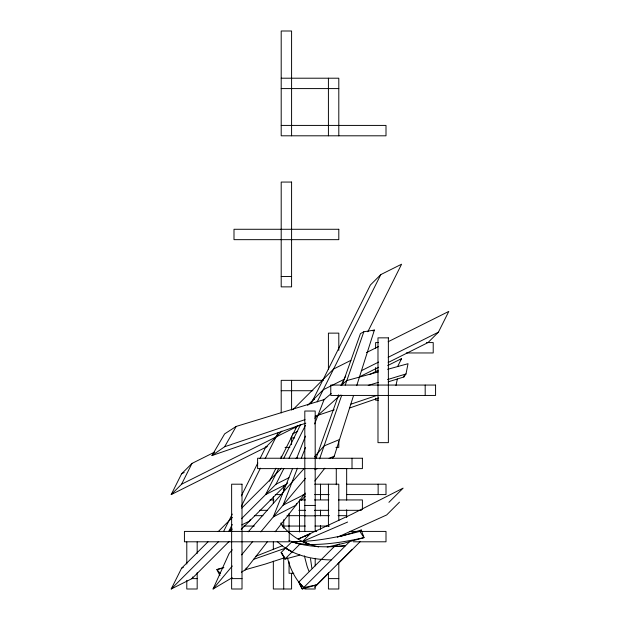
<?xml version="1.0" encoding="UTF-8"?>
<svg xmlns="http://www.w3.org/2000/svg" width="620" height="620" viewBox="0 0 620 620"><rect width="100%" height="100%" fill="white"/><g stroke="black" fill="none" stroke-linecap="round" stroke-linejoin="round"><path stroke-width="0.93" d="M388.236 381.835L403.853 376.983L405.999 373.961L408.03 363.7L387.632 369.319M403.853 376.983L404.209 375.216M395.955 385.524L397.389 378.967M332.498 458.374L334.265 456.111L353.571 395.467M356.709 385.632L374.395 330.065L363.824 331.785L360.46 333.599L342.186 384.912M319.579 458.846L341.767 395.126M345.247 385.121L363.824 331.785M315.937 458.583L338.652 394.816M296.616 503.355L295.949 505.176L273.312 516.886L292.609 468.418M297.453 468.178L283.092 505.176L304.281 494.512M301.312 458.25L305.513 447.423M314.619 423.956L324.074 399.598M296.546 458.544L305.482 436.1M241.358 572.221L245.512 569.757L246.233 567.997M232.206 577.654L213.071 589L229.144 553.389L232.322 549.793M267.344 446.516L171.205 494.582L181.59 473.812L191.983 463.427L214.497 452.166M171.205 494.582L181.59 484.197L191.983 463.427M229.245 541.345L191.983 578.615L171.205 589L181.59 568.23L208.018 541.803M191.983 578.615L192.843 576.887M223.611 531.41L232.275 514.081M241.366 495.892L257.819 462.977M259.989 458.645L266.05 446.524M232.267 524.481L228.803 531.41L232.267 529.674M241.358 506.292L260.416 468.185M265.174 458.653L278.171 432.659M250.441 519.289L249.573 521.017L241.785 524.915M269.491 481.182L275.985 468.193M280.752 458.661L297.205 425.754M278.613 468.604L265.624 494.582L286.394 484.197M283.813 458.211L300.7 424.429M311.093 403.643L370.427 284.983L380.812 274.59L401.582 264.205L367.807 331.762M241.451 518.754L276.008 484.197L283.805 468.611M288.998 458.219L305.459 425.305M317.146 401.923L380.812 274.59M345.72 375.929L340.954 385.469L346.836 380.564L378.363 371.876M397.691 366.412L401.582 358.624L387.725 365.552M388.182 362.491L428.017 342.573L438.41 332.188L448.795 311.418L388.167 341.728M236.189 426.428L224.649 433.868L211.97 455.553L224.649 446.733L236.189 426.428L324.779 399.381M245.512 569.757L267.476 541.64M275.195 531.759L305.381 493.094M314.813 481.019L324.834 468.193M213.071 589L232.283 566.006M241.575 554.877L252.735 541.524M260.788 531.882L305.583 478.253M248.194 531.828L304.226 468.394M314.472 456.793L324.074 445.92L339.551 439.526M292.95 409.665L333.606 369.009L350.928 360.352M265.624 447.377L281.883 431.117M307.636 405.364L323.221 389.779L344.007 379.386M295.205 428.18L297.918 425.467M218.186 531.642L232.415 517.413M241.676 508.144L281.651 468.17M171.205 589L218.635 541.57M228.578 531.627L231.965 528.24M400.288 359.925L401.582 358.624M241.219 529.371L287.696 482.903M301.235 500.309L305.335 496.202M288.974 540.663L299.971 544.066L309.923 544.5L302.56 541.485L291.904 541.748L281.085 552.567L285.254 558.783L281.255 552.397L284.937 559.101L299.103 555.318L299.778 554.644M284.937 559.101L299.971 544.066C321.501 545.716 343.062 542.368 364.01 537.625L361.251 529.999L340.287 536.564M302.304 541.733L310.364 533.681L298.22 539.036M298.468 582.397L334.25 546.607L339.249 544.011M334.25 546.607L345.518 545.732L302.25 589L298.786 582.079L303.653 587.589L316.804 584.831M345.766 545.484L349.44 541.81M345.518 545.732C327.647 547.545 309.101 547.568 291.904 541.748C314.921 541.826 337.683 537.277 359.84 531.41L361.251 529.999M388.918 502.332L403.116 488.134L351.796 514.251L304.622 536.23M316.487 585.148L352.269 549.366M399.482 502.154L386.686 514.949L337.358 537.277M314.635 587.202L328.313 573.515M337.892 563.937L360.476 541.361M314.704 418.236L340.388 395.079M323.167 400.357L331.305 393.553M372.907 330.925L374.395 330.065M366.513 352.555L378.642 346.495M361.328 370.729L378.649 362.065M388.174 357.306L438.41 332.188M312.829 400.171L314.565 399.303M359.6 376.782L378.657 367.257M369.536 374.651L378.2 370.318M181.59 473.812L184.194 472.51M181.59 484.197L301.126 424.429M292.469 433.954L297.67 431.35M295.918 458.668L297.647 457.8M276.008 484.197L288.99 477.71M181.59 568.23L183.326 567.362M314.851 469.696L317.425 468.518M347.603 522.048L303.25 541.206M329.127 458.413L334.265 456.111M310.364 533.681L298.29 538.997M282.333 545.771L255.944 556.21M284.844 548.398L253.479 559.372M211.97 455.553L305.807 423.142M349.595 408.014L378.68 397.97M284.719 557.713L265.089 564.138L244.985 569.842M224.649 446.733L305.04 419.639M315.084 416.253L334.265 409.789M350.664 404.263L376.991 395.389M223.859 567.385L216.884 569.563L219.914 575.616M368.218 385.431L378.355 382.354M387.57 379.556L405.999 373.961M315.89 585.094L302.25 589A59.566 42.121 -90 0 1 298.662 581.785M223.208 568.036L216.884 569.563L220.542 573.694M327.197 547.08L344.022 543.213L364.01 537.625L359.84 531.41M281.201 78.205L338.799 78.205L338.799 135.803M281.201 88.59L338.799 88.59M281.201 125.418L386.004 125.418L386.004 135.803L281.201 135.803L281.201 31L291.586 31L291.586 135.803M281.201 276.481L291.586 276.481M378.502 342.573L375.619 342.573L375.619 348.332M426.49 342.573L433.21 342.573L433.21 352.958L406.332 352.958M323.438 380.339L281.201 380.339L281.201 412.974M281.201 390.724L312.883 390.724M378.448 400.171L375.619 400.171L375.619 398.249M290.803 437.937L294.639 437.937M285.045 447.377L289.842 447.377M335.916 447.377L338.799 447.377L338.799 441.711M314.611 484.197L338.799 484.197L338.799 520.676M346.464 484.197L386.004 484.197L386.004 494.582L346.464 494.582M275.257 494.582L281.976 494.582M303.095 494.582L305.203 494.582M314.611 494.582L329.181 494.582M270.08 499.937L273.916 499.937M299.832 499.937L305.59 499.937M314.41 499.937L328.801 499.937M338.404 499.937L362.398 499.937L362.398 509.377M304.808 505.439L315.192 505.439M259.517 510.322L267.197 510.322M298.871 510.322L305.59 510.322M314.41 510.322L328.801 510.322M338.404 510.322L361.445 510.322M254.34 515.669L262.981 515.669M286.975 515.669L288.897 515.669M289.067 515.669L305.389 515.669M314.991 515.669L329.39 515.669M338.024 515.669L346.665 515.669M304.808 515.825L315.192 515.825M243.784 526.054L254.34 526.054M284.099 526.054L288.897 526.054M289.067 526.054L305.389 526.054M314.991 526.054L329.39 526.054M316.719 531.41L184.427 531.41L184.427 541.795L289.23 541.795L289.23 531.41M349.533 531.41L359.127 531.41M361.049 531.41L386.004 531.41L386.004 541.795L353.369 541.795M293.795 573.268L289.067 573.268L289.067 561.743M191.51 578.615L197.175 578.615M231.632 578.615L242.017 578.615M328.414 578.615L338.799 578.615M304.808 589L315.192 589L315.192 585.164M331.32 559.93C315.464 559.635 299.057 556.837 285.51 548.142L292.175 551.87L283.123 546.522L277.225 541.616M318.665 546.972L310.233 544.608L302.56 541.485M291.904 541.748L299.971 544.066M309.923 544.5C298.36 540.593 287.788 533.347 280.759 523.272M303.653 587.589L298.608 581.847A59.939 42.385 90 0 1 288.85 562.805L287.455 557.899M304.389 555.853L306.978 565.859A59.954 42.393 90 0 0 308.923 571.113M311.852 568.183L310.519 558.721M425.188 385.059L425.188 395.444M378.138 484.197L378.138 494.582M375.619 367.528L375.619 372.333M352.013 458.234L352.013 468.619M346.665 500.139L346.665 468.464L336.28 468.464L336.28 484.778M346.665 509.741L346.665 517.561M338.799 350.409L338.799 333.134L328.414 333.134L328.414 369.605M338.799 563.084L338.799 589L328.414 589L328.414 572.679M328.414 78.205L328.414 135.803M328.414 484.197L328.414 526.434M320.54 484.197L320.54 499.557M320.54 510.113L320.54 515.871M320.54 525.473L320.54 529.31M315.192 531.611L315.192 411.029L304.808 411.029L304.808 531.611M315.192 558.287L315.192 565.959M299.46 500.139L299.46 531.991M291.586 380.339L291.586 410.099M291.586 436.015L291.586 444.672M291.586 573.639L291.586 589L273.335 589L273.335 561.162M289.067 513.577L289.067 531.991M283.72 486.119L283.72 490.916M283.72 519.715L283.72 528.356M283.72 557.326L283.72 589M281.201 456.188L281.201 458.11M273.335 496.674L273.335 503.393M273.335 541.965L273.335 549.646M197.175 541.965L197.175 553.482M197.175 572.679L197.175 589L186.791 589L186.791 580.359M186.791 541.965L186.791 564.045M282.976 527.054A59.698 42.214 90 0 1 281.185 522.846M291.586 182.063L281.201 182.063L281.201 286.866L291.586 286.866L291.586 182.063M338.799 229.276L233.996 229.276L233.996 239.661L338.799 239.661L338.799 229.276M388.368 337.853L377.983 337.853L377.983 442.657L388.368 442.657L388.368 337.853M435.573 385.059L330.77 385.059L330.77 395.444L435.573 395.444L435.573 385.059M362.398 458.234L257.602 458.234L257.602 468.619L362.398 468.619L362.398 458.234M242.017 484.197L231.632 484.197L231.632 589L242.017 589L242.017 484.197"/></g></svg>
